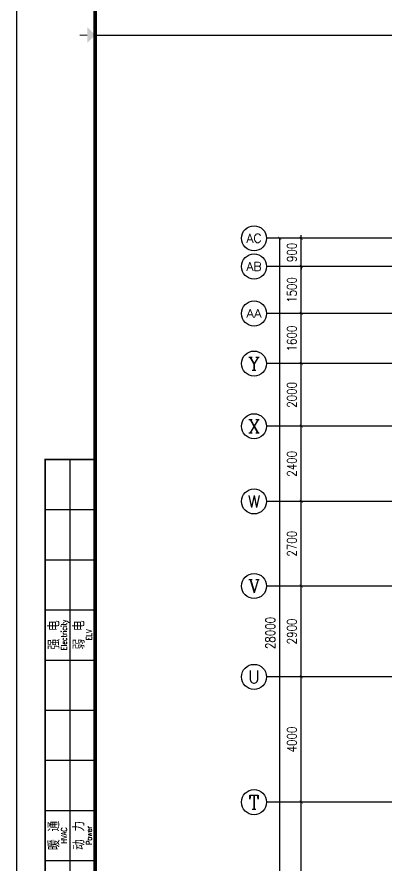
# Model space of a CAD drawing. Header units: millimetres. Extents: x 2998490 to 15040601, y 444546 to 7822218.
# Drawn here: x 14361529 to 14373315, y 7669519 to 7696591 of the extents above; entities that cross this region are included whole.
import ezdxf
from ezdxf.enums import TextEntityAlignment as Align

# ---------------------------------------------------------------- set-up
doc = ezdxf.new("R2010")
doc.units = ezdxf.units.MM
doc.header["$LTSCALE"] = 2000
doc.linetypes.add('DOTE', pattern=[2.42, 2, -0.2, 0.02, -0.2])
for name, color, linetype in [('3-AXIS', 3, 'Continuous'), ('3-AXIS_TEXT', 7, 'Continuous'), ('AXIS', 3, 'Continuous'), ('AXIS_TEXT', 7, 'Continuous'), ('图框', 7, 'Continuous')]:
    doc.layers.add(name, color=color, linetype=linetype)
doc.styles.add('_TCH_AXIS', font='COMPLEX', dxfattribs={"bigfont": 'GBCBIG'})
doc.styles.add('COMPLEX', font='COMPLEX')
doc.styles.add('DIM_FONT', font='SIMPLEX', dxfattribs={"width": 0.8, "bigfont": 'HZTXT'})
doc.styles.add('TKZ2_tjkts.shx', font='tjromant.shx', dxfattribs={"bigfont": 'tjkts.shx'})
doc.dimstyles.new('DIMN100', dxfattribs={"dimtxt": 300, "dimasz": 100, "dimexe": 250, "dimexo": 300, "dimgap": 150, "dimtad": 1, "dimdec": 0, "dimzin": 0, "dimdsep": 46, "dimtxsty": 'DIM_FONT', "dimblk": 'ARCHTICK', "dimcen": 0.09, "dimclrt": 7, "dimazin": 2, "dimtfac": 1, "dimtdec": 0, "dimtix": 1, "dimtmove": 2, "dimatfit": 3, "dimldrblk": 'ARCHTICK', "dimfxl": 0, "dimtolj": 1, "dimtzin": 0, "dimarcsym": 0})

# ---------------------------------------------------------------- blocks, each defined once
blk = doc.blocks.new('TJAD_TK_A0')
at = {"layer": '图框'}
for p, q in [((973, -441.7), (973, 399.3)), ((990, -412.7), (990, -156.7)), ((982, -172.7), (998, -172.7)), ((982, -188.7), (998, -188.7)), ((982, -204.7), (998, -204.7)), ((982, -220.7), (998, -220.7)), ((982, -236.7), (998, -236.7)), ((982, -252.7), (998, -252.7)), ((982, -268.7), (998, -268.7)), ((982, -284.7), (998, -284.7))]:
    blk.add_line(p, q, dxfattribs=at)
at = {"layer": '图框', "const_width": 1.2}
blk.add_lwpolyline([(2152, -431.7), (2152, 389.3), (998, 389.3), (998, -431.7)], close=True, dxfattribs=at)
at = {"layer": '图框'}
for points, const_width in [([(995.5, -21.2), (993, -21.2)], 0.3), ([(998, -431.7), (982, -431.7), (982, -156.7), (998, -156.7)], 0.6)]:
    blk.add_lwpolyline(points, dxfattribs=dict(at, const_width=const_width))
blk.add_solid([(995.5, -23.7), (995.5, -18.7), (998, -21.2)], dxfattribs=at)
at = {"layer": '图框', "style": 'TKZ2_tjkts.shx'}
for s, p in [('强 电', (984.79, -212.7)), ('弱 电', (992.79, -212.7)), ('暖 通', (984.79, -276.7)), ('动 力', (992.79, -276.7))]:
    blk.add_text(s, height=3.6, rotation=90, dxfattribs=at).set_placement(p, align=Align.MIDDLE_CENTER)
at = {"layer": '图框', "style": 'TKZ2_tjkts.shx', "width": 0.8}
for s, p in [('Electricity', (988.02, -212.7)), ('ELV', (996.02, -212.7)), ('HVAC', (988.02, -276.7)), ('Power', (996.02, -276.7))]:
    blk.add_text(s, height=1.8, rotation=90, dxfattribs=at).set_placement(p, align=Align.MIDDLE_CENTER)
blk = doc.blocks.new('_ArchTick')
at = {"color": 0, "linetype": 'ByBlock', "const_width": 0.15}
blk.add_lwpolyline([(-0.5, -0.5), (0.5, 0.5)], dxfattribs=at)
blk = doc.blocks.new('*D39')
at = {"layer": 'AXIS', "color": 0, "lineweight": -2}
for p, q in [((14372016, 7671526), (14370358, 7671526)), ((14370608, 7663526), (14370608, 7671526)), ((14372016, 7663526), (14370358, 7663526))]:
    blk.add_line(p, q, dxfattribs=at)
at = {"layer": 'Defpoints', "color": 0}
for p in [(14370608, 7671526), (14372316, 7671526), (14372316, 7663526)]:
    blk.add_point(p, dxfattribs=at)
at = {"layer": 'AXIS', "color": 0, "lineweight": -2, "xscale": 100, "yscale": 100, "zscale": 100}
for p, rotation in [((14370608, 7671526), 90), ((14370608, 7663526), 270)]:
    blk.add_blockref('_ArchTick', p, dxfattribs=dict(at, rotation=rotation))
at = {"layer": 'AXIS', "color": 7, "insert": (14370308, 7667526), "char_height": 300, "attachment_point": 5, "rotation": 90, "style": 'DIM_FONT'}
blk.add_mtext('\\A1;8000', dxfattribs=at)
blk = doc.blocks.new('*D40')
at = {"layer": 'AXIS', "color": 0, "lineweight": -2}
for p, q in [((14372016, 7675526), (14370358, 7675526)), ((14370608, 7671526), (14370608, 7675526)), ((14372016, 7671526), (14370358, 7671526))]:
    blk.add_line(p, q, dxfattribs=at)
at = {"layer": 'Defpoints', "color": 0}
for p in [(14370608, 7675526), (14372316, 7675526), (14372316, 7671526)]:
    blk.add_point(p, dxfattribs=at)
at = {"layer": 'AXIS', "color": 0, "lineweight": -2, "xscale": 100, "yscale": 100, "zscale": 100}
for p, rotation in [((14370608, 7675526), 90), ((14370608, 7671526), 270)]:
    blk.add_blockref('_ArchTick', p, dxfattribs=dict(at, rotation=rotation))
at = {"layer": 'AXIS', "color": 7, "insert": (14370308, 7673526), "char_height": 300, "attachment_point": 5, "rotation": 90, "style": 'DIM_FONT'}
blk.add_mtext('\\A1;4000', dxfattribs=at)
blk = doc.blocks.new('*D41')
at = {"layer": 'AXIS', "color": 0, "lineweight": -2}
for p, q in [((14372016, 7678426), (14370358, 7678426)), ((14370608, 7675526), (14370608, 7678426)), ((14372016, 7675526), (14370358, 7675526))]:
    blk.add_line(p, q, dxfattribs=at)
at = {"layer": 'Defpoints', "color": 0}
for p in [(14370608, 7678426), (14372316, 7678426), (14372316, 7675526)]:
    blk.add_point(p, dxfattribs=at)
at = {"layer": 'AXIS', "color": 0, "lineweight": -2, "xscale": 100, "yscale": 100, "zscale": 100}
for p, rotation in [((14370608, 7678426), 90), ((14370608, 7675526), 270)]:
    blk.add_blockref('_ArchTick', p, dxfattribs=dict(at, rotation=rotation))
at = {"layer": 'AXIS', "color": 7, "insert": (14370308, 7676976), "char_height": 300, "attachment_point": 5, "rotation": 90, "style": 'DIM_FONT'}
blk.add_mtext('\\A1;2900', dxfattribs=at)
blk = doc.blocks.new('*D42')
at = {"layer": 'AXIS', "color": 0, "lineweight": -2}
for p, q in [((14372016, 7681126), (14370358, 7681126)), ((14370608, 7678426), (14370608, 7681126)), ((14372016, 7678426), (14370358, 7678426))]:
    blk.add_line(p, q, dxfattribs=at)
at = {"layer": 'Defpoints', "color": 0}
for p in [(14370608, 7681126), (14372316, 7681126), (14372316, 7678426)]:
    blk.add_point(p, dxfattribs=at)
at = {"layer": 'AXIS', "color": 0, "lineweight": -2, "xscale": 100, "yscale": 100, "zscale": 100}
for p, rotation in [((14370608, 7681126), 90), ((14370608, 7678426), 270)]:
    blk.add_blockref('_ArchTick', p, dxfattribs=dict(at, rotation=rotation))
at = {"layer": 'AXIS', "color": 7, "insert": (14370308, 7679776), "char_height": 300, "attachment_point": 5, "rotation": 90, "style": 'DIM_FONT'}
blk.add_mtext('\\A1;2700', dxfattribs=at)
blk = doc.blocks.new('*D43')
at = {"layer": 'AXIS', "color": 0, "lineweight": -2}
for p, q in [((14372016, 7683526), (14370358, 7683526)), ((14370608, 7681126), (14370608, 7683526)), ((14372016, 7681126), (14370358, 7681126))]:
    blk.add_line(p, q, dxfattribs=at)
at = {"layer": 'Defpoints', "color": 0}
for p in [(14370608, 7683526), (14372316, 7683526), (14372316, 7681126)]:
    blk.add_point(p, dxfattribs=at)
at = {"layer": 'AXIS', "color": 0, "lineweight": -2, "xscale": 100, "yscale": 100, "zscale": 100}
for p, rotation in [((14370608, 7683526), 90), ((14370608, 7681126), 270)]:
    blk.add_blockref('_ArchTick', p, dxfattribs=dict(at, rotation=rotation))
at = {"layer": 'AXIS', "color": 7, "insert": (14370308, 7682326), "char_height": 300, "attachment_point": 5, "rotation": 90, "style": 'DIM_FONT'}
blk.add_mtext('\\A1;2400', dxfattribs=at)
blk = doc.blocks.new('*D44')
at = {"layer": 'AXIS', "color": 0, "lineweight": -2}
for p, q in [((14372016, 7685526), (14370358, 7685526)), ((14370608, 7683526), (14370608, 7685526)), ((14372016, 7683526), (14370358, 7683526))]:
    blk.add_line(p, q, dxfattribs=at)
at = {"layer": 'Defpoints', "color": 0}
for p in [(14370608, 7685526), (14372316, 7685526), (14372316, 7683526)]:
    blk.add_point(p, dxfattribs=at)
at = {"layer": 'AXIS', "color": 0, "lineweight": -2, "xscale": 100, "yscale": 100, "zscale": 100}
for p, rotation in [((14370608, 7685526), 90), ((14370608, 7683526), 270)]:
    blk.add_blockref('_ArchTick', p, dxfattribs=dict(at, rotation=rotation))
at = {"layer": 'AXIS', "color": 7, "insert": (14370308, 7684526), "char_height": 300, "attachment_point": 5, "rotation": 90, "style": 'DIM_FONT'}
blk.add_mtext('\\A1;2000', dxfattribs=at)
blk = doc.blocks.new('*D45')
at = {"layer": 'AXIS', "color": 0, "lineweight": -2}
for p, q in [((14372016, 7687126), (14370358, 7687126)), ((14370608, 7685526), (14370608, 7687126)), ((14372016, 7685526), (14370358, 7685526))]:
    blk.add_line(p, q, dxfattribs=at)
at = {"layer": 'Defpoints', "color": 0}
for p in [(14370608, 7687126), (14372316, 7687126), (14372316, 7685526)]:
    blk.add_point(p, dxfattribs=at)
at = {"layer": 'AXIS', "color": 0, "lineweight": -2, "xscale": 100, "yscale": 100, "zscale": 100}
for p, rotation in [((14370608, 7687126), 90), ((14370608, 7685526), 270)]:
    blk.add_blockref('_ArchTick', p, dxfattribs=dict(at, rotation=rotation))
at = {"layer": 'AXIS', "color": 7, "insert": (14370308, 7686326), "char_height": 300, "attachment_point": 5, "rotation": 90, "style": 'DIM_FONT'}
blk.add_mtext('\\A1;1600', dxfattribs=at)
blk = doc.blocks.new('*D46')
at = {"layer": 'AXIS', "color": 0, "lineweight": -2}
for p, q in [((14372016, 7688626), (14370358, 7688626)), ((14370608, 7687126), (14370608, 7688626)), ((14372016, 7687126), (14370358, 7687126))]:
    blk.add_line(p, q, dxfattribs=at)
at = {"layer": 'Defpoints', "color": 0}
for p in [(14370608, 7688626), (14372316, 7688626), (14372316, 7687126)]:
    blk.add_point(p, dxfattribs=at)
at = {"layer": 'AXIS', "color": 0, "lineweight": -2, "xscale": 100, "yscale": 100, "zscale": 100}
for p, rotation in [((14370608, 7688626), 90), ((14370608, 7687126), 270)]:
    blk.add_blockref('_ArchTick', p, dxfattribs=dict(at, rotation=rotation))
at = {"layer": 'AXIS', "color": 7, "insert": (14370308, 7687876), "char_height": 300, "attachment_point": 5, "rotation": 90, "style": 'DIM_FONT'}
blk.add_mtext('\\A1;1500', dxfattribs=at)
blk = doc.blocks.new('*D47')
at = {"layer": 'AXIS', "color": 0, "lineweight": -2}
for p, q in [((14370608, 7689526), (14370608, 7689626)), ((14372016, 7689526), (14370358, 7689526)), ((14370608, 7688626), (14370608, 7689526)), ((14372016, 7688626), (14370358, 7688626)), ((14370608, 7688626), (14370608, 7688526))]:
    blk.add_line(p, q, dxfattribs=at)
at = {"layer": 'Defpoints', "color": 0}
for p in [(14370608, 7689526), (14372316, 7689526), (14372316, 7688626)]:
    blk.add_point(p, dxfattribs=at)
at = {"layer": 'AXIS', "color": 0, "lineweight": -2, "xscale": 100, "yscale": 100, "zscale": 100}
for p, rotation in [((14370608, 7689526), 270), ((14370608, 7688626), 90)]:
    blk.add_blockref('_ArchTick', p, dxfattribs=dict(at, rotation=rotation))
at = {"layer": 'AXIS', "color": 7, "insert": (14370308, 7689076), "char_height": 300, "attachment_point": 5, "rotation": 90, "style": 'DIM_FONT'}
blk.add_mtext('\\A1;900', dxfattribs=at)
blk = doc.blocks.new('*D48')
at = {"layer": 'AXIS', "color": 0, "lineweight": -2}
for p, q in [((14372928, 7689526), (14369670, 7689526)), ((14369920, 7661526), (14369920, 7689526)), ((14372928, 7661526), (14369670, 7661526))]:
    blk.add_line(p, q, dxfattribs=at)
at = {"layer": 'Defpoints', "color": 0}
for p in [(14369920, 7689526), (14373228, 7689526), (14373228, 7661526)]:
    blk.add_point(p, dxfattribs=at)
at = {"layer": 'AXIS', "color": 0, "lineweight": -2, "xscale": 100, "yscale": 100, "zscale": 100}
for p, rotation in [((14369920, 7689526), 90), ((14369920, 7661526), 270)]:
    blk.add_blockref('_ArchTick', p, dxfattribs=dict(at, rotation=rotation))
at = {"layer": 'AXIS', "color": 7, "insert": (14369620, 7676927), "char_height": 300, "attachment_point": 5, "rotation": 90, "style": 'DIM_FONT'}
blk.add_mtext('\\A1;28000', dxfattribs=at)
blk = doc.blocks.new('_AXISO')
blk.add_circle((0, 0), 0.5)
at = {"layer": '3-AXIS_TEXT', "style": 'COMPLEX', "width": 1.041667}
blk.add_attdef('A', text='', height=0.56, dxfattribs=at).set_placement((-0.25, -0.28), (0.25, -0.28), align=Align.FIT)

msp = doc.modelspace()

# ---------------------------------------------------------------- linework, layer by layer
at = {"layer": '3-AXIS', "color": 15, "linetype": 'DOTE'}
for p, q in [((14451855.6, 7689526), (14370566.4, 7689526)), ((14451855.6, 7688626), (14370566.4, 7688626)), ((14451855.6, 7687126), (14370566.4, 7687126)), ((14451855.6, 7685526), (14370566.4, 7685526)), ((14451855.6, 7683526), (14370566.4, 7683526)), ((14451855.6, 7681126), (14370566.4, 7681126)), ((14451855.6, 7678426), (14370566.4, 7678426)), ((14451855.6, 7675526), (14370566.4, 7675526)), ((14451855.6, 7671526), (14370566.4, 7671526))]:
    msp.add_line(p, q, dxfattribs=at)
at = {"layer": 'AXIS'}
for p, q in [((14372383.2, 7689526), (14369498.6, 7689526)), ((14372383.2, 7688626), (14369498.6, 7688626)), ((14372383.2, 7687126), (14369498.6, 7687126)), ((14372383.2, 7685526), (14369498.6, 7685526)), ((14372383.2, 7683526), (14369498.6, 7683526)), ((14372383.2, 7681126), (14369498.6, 7681126)), ((14372383.2, 7678425.6), (14369498.6, 7678425.6)), ((14372383.2, 7675526), (14369498.6, 7675526)), ((14372383.2, 7671526), (14369498.6, 7671526))]:
    msp.add_line(p, q, dxfattribs=at)
at = {"layer": '图框'}
msp.add_line((14364028.6, 7696013.6), (14471428.6, 7696013.6), dxfattribs=at)

# ---------------------------------------------------------------- block references
at = {"layer": 'AXIS'}
ref = msp.add_blockref('_AXISO', (14369098.6, 7689526), dxfattribs=dict(at, xscale=800, yscale=800, zscale=800))
ref.add_attrib('A', 'AC', dxfattribs={"layer": 'AXIS_TEXT', "height": 282.17, "style": '_TCH_AXIS'}).set_placement((14368856.7, 7689384.9), (14369340.4, 7689384.9), align=Align.FIT)
ref = msp.add_blockref('_AXISO', (14369098.6, 7688626), dxfattribs=dict(at, xscale=800, yscale=800, zscale=800))
ref.add_attrib('A', 'AB', dxfattribs={"layer": 'AXIS_TEXT', "height": 270.86, "style": '_TCH_AXIS'}).set_placement((14368853.5, 7688490.6), (14369343.6, 7688490.6), align=Align.FIT)
ref = msp.add_blockref('_AXISO', (14369098.6, 7687126), dxfattribs=dict(at, xscale=800, yscale=800, zscale=800))
ref.add_attrib('A', 'AA', dxfattribs={"layer": 'AXIS_TEXT', "height": 265.5, "style": '_TCH_AXIS'}).set_placement((14368852, 7686993.3), (14369345.1, 7686993.3), align=Align.FIT)
ref = msp.add_blockref('_AXISO', (14369098.6, 7685526), dxfattribs=dict(at, xscale=800, yscale=800, zscale=800))
ref.add_attrib('A', 'Y', dxfattribs={"layer": 'AXIS_TEXT', "height": 415.3, "style": '_TCH_AXIS'}).set_placement((14368910.7, 7685318.4), (14369286.4, 7685318.4), align=Align.FIT)
ref = msp.add_blockref('_AXISO', (14369098.6, 7683526), dxfattribs=dict(at, xscale=800, yscale=800, zscale=800))
ref.add_attrib('A', 'X', dxfattribs={"layer": 'AXIS_TEXT', "height": 425.2, "style": '_TCH_AXIS'}).set_placement((14368916.4, 7683313.4), (14369280.8, 7683313.4), align=Align.FIT)
ref = msp.add_blockref('_AXISO', (14369098.6, 7681126), dxfattribs=dict(at, xscale=800, yscale=800, zscale=800))
ref.add_attrib('A', 'W', dxfattribs={"layer": 'AXIS_TEXT', "height": 386.7, "style": '_TCH_AXIS'}).set_placement((14368896, 7680932.7), (14369301.1, 7680932.7), align=Align.FIT)
ref = msp.add_blockref('_AXISO', (14369098.6, 7678425.6), dxfattribs=dict(at, xscale=800, yscale=800, zscale=800))
ref.add_attrib('A', 'V', dxfattribs={"layer": 'AXIS_TEXT', "height": 425.2, "style": '_TCH_AXIS'}).set_placement((14368916.4, 7678213), (14369280.8, 7678213), align=Align.FIT)
ref = msp.add_blockref('_AXISO', (14369098.6, 7675526), dxfattribs=dict(at, xscale=800, yscale=800, zscale=800))
ref.add_attrib('A', 'U', dxfattribs={"layer": 'AXIS_TEXT', "height": 405.5, "style": '_TCH_AXIS'}).set_placement((14368905.5, 7675323.3), (14369291.7, 7675323.3), align=Align.FIT)
ref = msp.add_blockref('_AXISO', (14369098.6, 7671526), dxfattribs=dict(at, xscale=800, yscale=800, zscale=800))
ref.add_attrib('A', 'T', dxfattribs={"layer": 'AXIS_TEXT', "height": 455.7, "style": '_TCH_AXIS'}).set_placement((14368935.8, 7671298.2), (14369261.3, 7671298.2), align=Align.FIT)
at = {"layer": '图框', "xscale": 100, "yscale": 100, "zscale": 100}
msp.add_blockref('TJAD_TK_A0', (14264228.6, 7698133.9), dxfattribs=at)

# ---------------------------------------------------------------- dimensions: what is measured, and where the dimension line sits
at = {"layer": 'AXIS'}
dim = msp.add_linear_dim(base=(14369920.3, 7689526), p1=(14373227.5, 7661526), p2=(14373227.5, 7689526), angle=90, dimstyle='DIMN100', dxfattribs=at)
dim.commit()
dim.dimension.update_dxf_attribs({"geometry": '*D48', "text_midpoint": (14369620.3, 7676927), "dimtype": 161})
for p1, p2, picture, middle in [((14372315.6, 7688626), (14372315.6, 7689526), '*D47', (14370308.4, 7689076)), ((14372315.6, 7687126), (14372315.6, 7688626), '*D46', (14370308.4, 7687876)), ((14372315.6, 7685526), (14372315.6, 7687126), '*D45', (14370308.4, 7686326)), ((14372315.6, 7683526), (14372315.6, 7685526), '*D44', (14370308.4, 7684526)), ((14372315.6, 7681126), (14372315.6, 7683526), '*D43', (14370308.4, 7682326)), ((14372315.6, 7678425.6), (14372315.6, 7681126), '*D42', (14370308.4, 7679775.8)), ((14372315.6, 7675526), (14372315.6, 7678425.6), '*D41', (14370308.4, 7676975.8)), ((14372315.6, 7671526), (14372315.6, 7675526), '*D40', (14370308.4, 7673526)), ((14372315.6, 7663526), (14372315.6, 7671526), '*D39', (14370308.4, 7667526))]:
    dim = msp.add_aligned_dim(p1=p1, p2=p2, distance=1707.2, dimstyle='DIMN100', dxfattribs=at)
    dim.commit()
    dim.dimension.update_dxf_attribs({"geometry": picture, "text_midpoint": middle})

doc.saveas('drawing.dxf')
